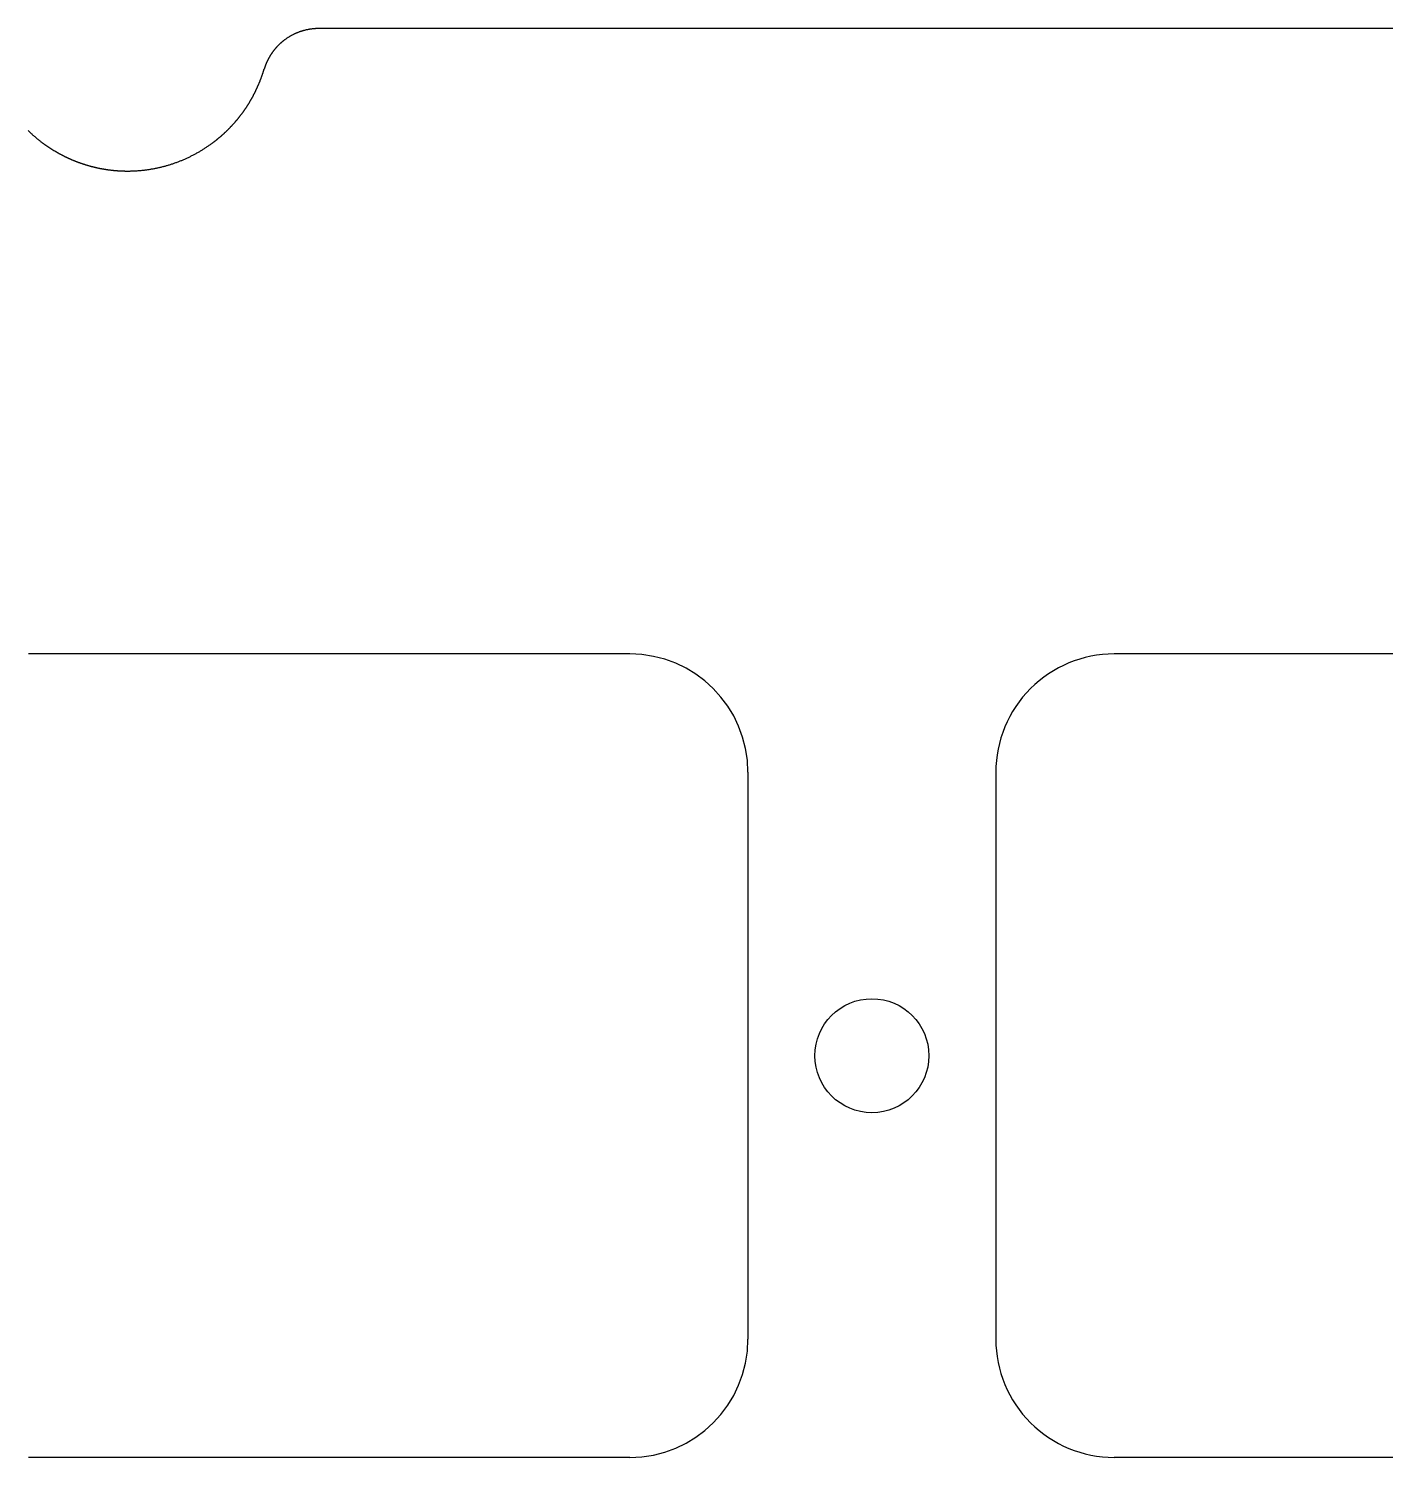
# Model space of a CAD drawing. Header units: millimetres. Extents: x -10 to 277, y -95 to 18.
# Drawn here: x 13.77 to 37.59, y -7.05 to 18.03 of the extents above; entities that cross this region are included whole.
import ezdxf

# ---------------------------------------------------------------- set-up
doc = ezdxf.new("R2010")
doc.units = ezdxf.units.MM
doc.header["$MEASUREMENT"] = 0
doc.layers.add('Edge.Cuts', color=53, linetype='CONTINUOUS')

msp = doc.modelspace()

# ---------------------------------------------------------------- linework, layer by layer
at = {"layer": 'Edge.Cuts', "linetype": 'Continuous'}
for p, q in [((18.24161, 17.806625), (18.23812, 17.803819)), ((18.245113, 17.809416), (18.24161, 17.806625)), ((18.248627, 17.812191), (18.245113, 17.809416)), ((18.252155, 17.81495), (18.248627, 17.812191)), ((18.255694, 17.817694), (18.252155, 17.81495)), ((18.259246, 17.820422), (18.255694, 17.817694)), ((18.26281, 17.823134), (18.259246, 17.820422)), ((18.266386, 17.82583), (18.26281, 17.823134)), ((18.273574, 17.831173), (18.266386, 17.82583)), ((18.280809, 17.836453), (18.273574, 17.831173)), ((18.288091, 17.841667), (18.280809, 17.836453)), ((18.295419, 17.846816), (18.288091, 17.841667)), ((18.302793, 17.851899), (18.295419, 17.846816)), ((18.310211, 17.856916), (18.302793, 17.851899)), ((18.317674, 17.861866), (18.310211, 17.856916)), ((18.32518, 17.866749), (18.317674, 17.861866)), ((18.332729, 17.871565), (18.32518, 17.866749)), ((18.34032, 17.876313), (18.332729, 17.871565)), ((18.347953, 17.880992), (18.34032, 17.876313)), ((18.355626, 17.885602), (18.347953, 17.880992)), ((18.36334, 17.890144), (18.355626, 17.885602)), ((18.371094, 17.894616), (18.36334, 17.890144)), ((18.378886, 17.899018), (18.371094, 17.894616)), ((18.386717, 17.90335), (18.378886, 17.899018)), ((18.394585, 17.907611), (18.386717, 17.90335)), ((18.40249, 17.911802), (18.394585, 17.907611)), ((18.410432, 17.915921), (18.40249, 17.911802)), ((18.418409, 17.919968), (18.410432, 17.915921)), ((18.426421, 17.923944), (18.418409, 17.919968)), ((18.434468, 17.927847), (18.426421, 17.923944)), ((18.442548, 17.931678), (18.434468, 17.927847)), ((18.450661, 17.935436), (18.442548, 17.931678)), ((18.458806, 17.939121), (18.450661, 17.935436)), ((18.466983, 17.942732), (18.458806, 17.939121)), ((18.475191, 17.94627), (18.466983, 17.942732)), ((18.483429, 17.949734), (18.475191, 17.94627)), ((18.491697, 17.953123), (18.483429, 17.949734)), ((18.499994, 17.956438), (18.491697, 17.953123)), ((18.50832, 17.959678), (18.499994, 17.956438)), ((18.516673, 17.962844), (18.50832, 17.959678)), ((18.525053, 17.965933), (18.516673, 17.962844)), ((18.53346, 17.968948), (18.525053, 17.965933)), ((18.541893, 17.971887), (18.53346, 17.968948)), ((18.55035, 17.97475), (18.541893, 17.971887)), ((18.558832, 17.977537), (18.55035, 17.97475)), ((18.567339, 17.980247), (18.558832, 17.977537)), ((18.575868, 17.982882), (18.567339, 17.980247)), ((18.58442, 17.985439), (18.575868, 17.982882)), ((18.592994, 17.98792), (18.58442, 17.985439)), ((18.60159, 17.990323), (18.592994, 17.98792)), ((18.610206, 17.99265), (18.60159, 17.990323)), ((18.618843, 17.994899), (18.610206, 17.99265)), ((18.627499, 17.997071), (18.618843, 17.994899)), ((18.636174, 17.999165), (18.627499, 17.997071)), ((18.644868, 18.001181), (18.636174, 17.999165)), ((18.65358, 18.003119), (18.644868, 18.001181)), ((18.662309, 18.00498), (18.65358, 18.003119)), ((18.671054, 18.006762), (18.662309, 18.00498)), ((18.679816, 18.008466), (18.671054, 18.006762)), ((18.688593, 18.010091), (18.679816, 18.008466)), ((18.697386, 18.011638), (18.688593, 18.010091)), ((18.706193, 18.013107), (18.697386, 18.011638)), ((18.715013, 18.014496), (18.706193, 18.013107)), ((18.723848, 18.015807), (18.715013, 18.014496)), ((18.732695, 18.017039), (18.723848, 18.015807)), ((18.741554, 18.018192), (18.732695, 18.017039)), ((18.750425, 18.019266), (18.741554, 18.018192)), ((18.759308, 18.020261), (18.750425, 18.019266)), ((18.768201, 18.021176), (18.759308, 18.020261)), ((18.777105, 18.022012), (18.768201, 18.021176)), ((18.786018, 18.022769), (18.777105, 18.022012)), ((18.794941, 18.023447), (18.786018, 18.022769)), ((18.803872, 18.024045), (18.794941, 18.023447)), ((18.812812, 18.024563), (18.803872, 18.024045)), ((18.82176, 18.025002), (18.812812, 18.024563)), ((18.830715, 18.025361), (18.82176, 18.025002)), ((18.839677, 18.025641), (18.830715, 18.025361)), ((18.848645, 18.02584), (18.839677, 18.025641)), ((18.85762, 18.02596), (18.848645, 18.02584)), ((18.8666, 18.026), (18.85762, 18.02596)), ((38.025, 18.026), (18.8666, 18.026)), ((18.017051, 17.553653), (18.014703, 17.549854)), ((18.019415, 17.557441), (18.017051, 17.553653)), ((18.021797, 17.561219), (18.019415, 17.557441)), ((18.024195, 17.564986), (18.021797, 17.561219)), ((18.026611, 17.568743), (18.024195, 17.564986)), ((18.029043, 17.572488), (18.026611, 17.568743)), ((18.031492, 17.576223), (18.029043, 17.572488)), ((18.033957, 17.579946), (18.031492, 17.576223)), ((18.03644, 17.58366), (18.033957, 17.579946)), ((18.038939, 17.587361), (18.03644, 17.58366)), ((18.041456, 17.591052), (18.038939, 17.587361)), ((18.043988, 17.594731), (18.041456, 17.591052)), ((18.046537, 17.5984), (18.043988, 17.594731)), ((18.049102, 17.602056), (18.046537, 17.5984)), ((18.051685, 17.605703), (18.049102, 17.602056)), ((18.054282, 17.609336), (18.051685, 17.605703)), ((18.056898, 17.612959), (18.054282, 17.609336)), ((18.059528, 17.61657), (18.056898, 17.612959)), ((18.062176, 17.62017), (18.059528, 17.61657)), ((18.064839, 17.623756), (18.062176, 17.62017)), ((18.067519, 17.627333), (18.064839, 17.623756)), ((18.070215, 17.630896), (18.067519, 17.627333)), ((18.072927, 17.634449), (18.070215, 17.630896)), ((18.075654, 17.637988), (18.072927, 17.634449)), ((18.078399, 17.641516), (18.075654, 17.637988)), ((18.081158, 17.645032), (18.078399, 17.641516)), ((18.083934, 17.648536), (18.081158, 17.645032)), ((18.086725, 17.652026), (18.083934, 17.648536)), ((18.089533, 17.655506), (18.086725, 17.652026)), ((18.092355, 17.658972), (18.089533, 17.655506)), ((18.095194, 17.662426), (18.092355, 17.658972)), ((18.098048, 17.665867), (18.095194, 17.662426)), ((18.100918, 17.669296), (18.098048, 17.665867)), ((18.103802, 17.672712), (18.100918, 17.669296)), ((18.106703, 17.676115), (18.103802, 17.672712)), ((18.109619, 17.679505), (18.106703, 17.676115)), ((18.11255, 17.682883), (18.109619, 17.679505)), ((18.115496, 17.686248), (18.11255, 17.682883)), ((18.118458, 17.689599), (18.115496, 17.686248)), ((18.121434, 17.692937), (18.118458, 17.689599)), ((18.124426, 17.696263), (18.121434, 17.692937)), ((18.127432, 17.699575), (18.124426, 17.696263)), ((18.130454, 17.702874), (18.127432, 17.699575)), ((18.133491, 17.706159), (18.130454, 17.702874)), ((18.136542, 17.709431), (18.133491, 17.706159)), ((18.139608, 17.712689), (18.136542, 17.709431)), ((18.142689, 17.715934), (18.139608, 17.712689)), ((18.145784, 17.719164), (18.142689, 17.715934)), ((18.148894, 17.722382), (18.145784, 17.719164)), ((18.152018, 17.725585), (18.148894, 17.722382)), ((18.155157, 17.728775), (18.152018, 17.725585)), ((18.15831, 17.731951), (18.155157, 17.728775)), ((18.161478, 17.735113), (18.15831, 17.731951)), ((18.16466, 17.73826), (18.161478, 17.735113)), ((18.167856, 17.741394), (18.16466, 17.73826)), ((18.171066, 17.744513), (18.167856, 17.741394)), ((18.17429, 17.747618), (18.171066, 17.744513)), ((18.177528, 17.750709), (18.17429, 17.747618)), ((18.18078, 17.753785), (18.177528, 17.750709)), ((18.184045, 17.756847), (18.18078, 17.753785)), ((18.187325, 17.759895), (18.184045, 17.756847)), ((18.190618, 17.762927), (18.187325, 17.759895)), ((18.193925, 17.765945), (18.190618, 17.762927)), ((18.197245, 17.768949), (18.193925, 17.765945)), ((18.200579, 17.771938), (18.197245, 17.768949)), ((18.203926, 17.774911), (18.200579, 17.771938)), ((18.207287, 17.77787), (18.203926, 17.774911)), ((18.210661, 17.780814), (18.207287, 17.77787)), ((18.214048, 17.783743), (18.210661, 17.780814)), ((18.217448, 17.786657), (18.214048, 17.783743)), ((18.220861, 17.789555), (18.217448, 17.786657)), ((18.224287, 17.792439), (18.220861, 17.789555)), ((18.227726, 17.795307), (18.224287, 17.792439)), ((18.231178, 17.798159), (18.227726, 17.795307)), ((18.234643, 17.800997), (18.231178, 17.798159)), ((18.23812, 17.803819), (18.234643, 17.800997)), ((17.904358, 17.298608), (17.906416, 17.305411)), ((17.906416, 17.305411), (17.9083, 17.3117)), ((17.908904, 17.31372), (17.9083, 17.3117)), ((17.910207, 17.318022), (17.908904, 17.31372)), ((17.911527, 17.322316), (17.910207, 17.318022)), ((17.912867, 17.326604), (17.911527, 17.322316)), ((17.914225, 17.330883), (17.912867, 17.326604)), ((17.915603, 17.335157), (17.914225, 17.330883)), ((17.916998, 17.339422), (17.915603, 17.335157)), ((17.918413, 17.343682), (17.916998, 17.339422)), ((17.919846, 17.347932), (17.918413, 17.343682)), ((17.921298, 17.352176), (17.919846, 17.347932)), ((17.922768, 17.356412), (17.921298, 17.352176)), ((17.924258, 17.360641), (17.922768, 17.356412)), ((17.925765, 17.364861), (17.924258, 17.360641)), ((17.927292, 17.369076), (17.925765, 17.364861)), ((17.928836, 17.373281), (17.927292, 17.369076)), ((17.930399, 17.37748), (17.928836, 17.373281)), ((17.93198, 17.381669), (17.930399, 17.37748)), ((17.933581, 17.385853), (17.93198, 17.381669)), ((17.935199, 17.390027), (17.933581, 17.385853)), ((17.936836, 17.394194), (17.935199, 17.390027)), ((17.938491, 17.398352), (17.936836, 17.394194)), ((17.940165, 17.402504), (17.938491, 17.398352)), ((17.941856, 17.406645), (17.940165, 17.402504)), ((17.943567, 17.41078), (17.941856, 17.406645)), ((17.945294, 17.414905), (17.943567, 17.41078)), ((17.947041, 17.419024), (17.945294, 17.414905)), ((17.948806, 17.423132), (17.947041, 17.419024)), ((17.950589, 17.427234), (17.948806, 17.423132)), ((17.95239, 17.431326), (17.950589, 17.427234)), ((17.954209, 17.435411), (17.95239, 17.431326)), ((17.956046, 17.439485), (17.954209, 17.435411)), ((17.957902, 17.443553), (17.956046, 17.439485)), ((17.959775, 17.44761), (17.957902, 17.443553)), ((17.961667, 17.45166), (17.959775, 17.44761)), ((17.963576, 17.455699), (17.961667, 17.45166)), ((17.965503, 17.459732), (17.963576, 17.455699)), ((17.967448, 17.463753), (17.965503, 17.459732)), ((17.969411, 17.467768), (17.967448, 17.463753)), ((17.971392, 17.471771), (17.969411, 17.467768)), ((17.973391, 17.475768), (17.971392, 17.471771)), ((17.975407, 17.479753), (17.973391, 17.475768)), ((17.977442, 17.48373), (17.975407, 17.479753)), ((17.979493, 17.487697), (17.977442, 17.48373)), ((17.981563, 17.491656), (17.979493, 17.487697)), ((17.98365, 17.495603), (17.981563, 17.491656)), ((17.985755, 17.499543), (17.98365, 17.495603)), ((17.987877, 17.503472), (17.985755, 17.499543)), ((17.990018, 17.507393), (17.987877, 17.503472)), ((17.992175, 17.511302), (17.990018, 17.507393)), ((17.99435, 17.515203), (17.992175, 17.511302)), ((17.996542, 17.519092), (17.99435, 17.515203)), ((17.998752, 17.522974), (17.996542, 17.519092)), ((18.000979, 17.526844), (17.998752, 17.522974)), ((18.003223, 17.530705), (18.000979, 17.526844)), ((18.005485, 17.534554), (18.003223, 17.530705)), ((18.007764, 17.538395), (18.005485, 17.534554)), ((18.01006, 17.542225), (18.007764, 17.538395)), ((18.012373, 17.546045), (18.01006, 17.542225)), ((18.014703, 17.549854), (18.012373, 17.546045)), ((17.812375, 17.045644), (17.815137, 17.052156)), ((17.815137, 17.052156), (17.81788, 17.058675)), ((17.81788, 17.058675), (17.820605, 17.065203)), ((17.820605, 17.065203), (17.823311, 17.071738)), ((17.823311, 17.071738), (17.825999, 17.078283)), ((17.825999, 17.078283), (17.828669, 17.084835)), ((17.828669, 17.084835), (17.831321, 17.091396)), ((17.831321, 17.091396), (17.833954, 17.097963)), ((17.833954, 17.097963), (17.836569, 17.104541)), ((17.836569, 17.104541), (17.839165, 17.111125)), ((17.839165, 17.111125), (17.841744, 17.117718)), ((17.841744, 17.117718), (17.844303, 17.124318)), ((17.844303, 17.124318), (17.846845, 17.130927)), ((17.846845, 17.130927), (17.849368, 17.137542)), ((17.849368, 17.137542), (17.851873, 17.144168)), ((17.851873, 17.144168), (17.854359, 17.150799)), ((17.854359, 17.150799), (17.856827, 17.157439)), ((17.856827, 17.157439), (17.859276, 17.164086)), ((17.859276, 17.164086), (17.861707, 17.170742)), ((17.861707, 17.170742), (17.864119, 17.177404)), ((17.864119, 17.177404), (17.866513, 17.184075)), ((17.866513, 17.184075), (17.868888, 17.190752)), ((17.868888, 17.190752), (17.871245, 17.197439)), ((17.871245, 17.197439), (17.873582, 17.204131)), ((17.873582, 17.204131), (17.875902, 17.210833)), ((17.875902, 17.210833), (17.878203, 17.21754)), ((17.878203, 17.21754), (17.880485, 17.224257)), ((17.880485, 17.224257), (17.882749, 17.230979)), ((17.882749, 17.230979), (17.884994, 17.23771)), ((17.884994, 17.23771), (17.88722, 17.244447)), ((17.88722, 17.244447), (17.889428, 17.251193)), ((17.889428, 17.251193), (17.891617, 17.257944)), ((17.891617, 17.257944), (17.893787, 17.264704)), ((17.893787, 17.264704), (17.895939, 17.27147)), ((17.895939, 17.27147), (17.898072, 17.278245)), ((17.898072, 17.278245), (17.900186, 17.285024)), ((17.900186, 17.285024), (17.902281, 17.291814)), ((17.902281, 17.291814), (17.904358, 17.298608)), ((17.690686, 16.798604), (17.694142, 16.80476)), ((17.694142, 16.80476), (17.697581, 16.810928)), ((17.697581, 16.810928), (17.701002, 16.817103)), ((17.701002, 16.817103), (17.704407, 16.82329)), ((17.704407, 16.82329), (17.707793, 16.829485)), ((17.707793, 16.829485), (17.711162, 16.835692)), ((17.711162, 16.835692), (17.714513, 16.841906)), ((17.714513, 16.841906), (17.717848, 16.848132)), ((17.717848, 16.848132), (17.721164, 16.854366)), ((17.721164, 16.854366), (17.724463, 16.86061)), ((17.724463, 16.86061), (17.727744, 16.866863)), ((17.727744, 16.866863), (17.731008, 16.873127)), ((17.731008, 16.873127), (17.734253, 16.879398)), ((17.734253, 16.879398), (17.737482, 16.88568)), ((17.737482, 16.88568), (17.740692, 16.89197)), ((17.740692, 16.89197), (17.743885, 16.898272)), ((17.743885, 16.898272), (17.747059, 16.90458)), ((17.747059, 16.90458), (17.750217, 16.9109)), ((17.750217, 16.9109), (17.753356, 16.917226)), ((17.753356, 16.917226), (17.756478, 16.923564)), ((17.756478, 16.923564), (17.759581, 16.929909)), ((17.759581, 16.929909), (17.762667, 16.936265)), ((17.762667, 16.936265), (17.765735, 16.942628)), ((17.765735, 16.942628), (17.768785, 16.949002)), ((17.768785, 16.949002), (17.771817, 16.955383)), ((17.771817, 16.955383), (17.774832, 16.961775)), ((17.774832, 16.961775), (17.777828, 16.968173)), ((17.777828, 16.968173), (17.780806, 16.974583)), ((17.780806, 16.974583), (17.783766, 16.980999)), ((17.783766, 16.980999), (17.786709, 16.987426)), ((17.786709, 16.987426), (17.789633, 16.993859)), ((17.789633, 16.993859), (17.792539, 17.000303)), ((17.792539, 17.000303), (17.795427, 17.006754)), ((17.795427, 17.006754), (17.798298, 17.013216)), ((17.798298, 17.013216), (17.801149, 17.019684)), ((17.801149, 17.019684), (17.803983, 17.026162)), ((17.803983, 17.026162), (17.806799, 17.032647)), ((17.806799, 17.032647), (17.809597, 17.039142)), ((17.809597, 17.039142), (17.812375, 17.045644)), ((17.530114, 16.549456), (17.534279, 16.555161)), ((17.534279, 16.555161), (17.538428, 16.560879)), ((17.538428, 16.560879), (17.54256, 16.566607)), ((17.54256, 16.566607), (17.546676, 16.572348)), ((17.546676, 16.572348), (17.550776, 16.578099)), ((17.550776, 16.578099), (17.554859, 16.583863)), ((17.554859, 16.583863), (17.558926, 16.589637)), ((17.558926, 16.589637), (17.562976, 16.595424)), ((17.562976, 16.595424), (17.56701, 16.601221)), ((17.56701, 16.601221), (17.571028, 16.60703)), ((17.571028, 16.60703), (17.575028, 16.612849)), ((17.575028, 16.612849), (17.579012, 16.618681)), ((17.579012, 16.618681), (17.582979, 16.624522)), ((17.582979, 16.624522), (17.586931, 16.630377)), ((17.586931, 16.630377), (17.590865, 16.63624)), ((17.590865, 16.63624), (17.594783, 16.642116)), ((17.594783, 16.642116), (17.598683, 16.648002)), ((17.598683, 16.648002), (17.602567, 16.6539)), ((17.602567, 16.6539), (17.606434, 16.659807)), ((17.606434, 16.659807), (17.610285, 16.665727)), ((17.610285, 16.665727), (17.614118, 16.671656)), ((17.614118, 16.671656), (17.617935, 16.677598)), ((17.617935, 16.677598), (17.621734, 16.683548)), ((17.621734, 16.683548), (17.625518, 16.689511)), ((17.625518, 16.689511), (17.629283, 16.695483)), ((17.629283, 16.695483), (17.633033, 16.701467)), ((17.633033, 16.701467), (17.636764, 16.70746)), ((17.636764, 16.70746), (17.640479, 16.713465)), ((17.640479, 16.713465), (17.644177, 16.719479)), ((17.644177, 16.719479), (17.647858, 16.725505)), ((17.647858, 16.725505), (17.651521, 16.731539)), ((17.651521, 16.731539), (17.655168, 16.737586)), ((17.655168, 16.737586), (17.658797, 16.743641)), ((17.658797, 16.743641), (17.66241, 16.749709)), ((17.66241, 16.749709), (17.666004, 16.755784)), ((17.666004, 16.755784), (17.669583, 16.761872)), ((17.669583, 16.761872), (17.673143, 16.767968)), ((17.673143, 16.767968), (17.676686, 16.774076)), ((17.676686, 16.774076), (17.680212, 16.780192)), ((17.680212, 16.780192), (17.683721, 16.78632)), ((17.683721, 16.78632), (17.687211, 16.792456)), ((17.687211, 16.792456), (17.690686, 16.798604)), ((17.316602, 16.295206), (17.321494, 16.300317)), ((17.321494, 16.300317), (17.326371, 16.30544)), ((17.326371, 16.30544), (17.331235, 16.310578)), ((17.331235, 16.310578), (17.336082, 16.315729)), ((17.336082, 16.315729), (17.340916, 16.320894)), ((17.340916, 16.320894), (17.345734, 16.326071)), ((17.345734, 16.326071), (17.350538, 16.331263)), ((17.350538, 16.331263), (17.355327, 16.336468)), ((17.355327, 16.336468), (17.360101, 16.341687)), ((17.360101, 16.341687), (17.36486, 16.346918)), ((17.36486, 16.346918), (17.369604, 16.352163)), ((17.369604, 16.352163), (17.374333, 16.357421)), ((17.374333, 16.357421), (17.379047, 16.362693)), ((17.379047, 16.362693), (17.383746, 16.367977)), ((17.383746, 16.367977), (17.38843, 16.373275)), ((17.38843, 16.373275), (17.393099, 16.378585)), ((17.393099, 16.378585), (17.397752, 16.383909)), ((17.397752, 16.383909), (17.40239, 16.389245)), ((17.40239, 16.389245), (17.407014, 16.394595)), ((17.407014, 16.394595), (17.411621, 16.399957)), ((17.411621, 16.399957), (17.416214, 16.405333)), ((17.416214, 16.405333), (17.42079, 16.410721)), ((17.42079, 16.410721), (17.425352, 16.416122)), ((17.425352, 16.416122), (17.429898, 16.421535)), ((17.429898, 16.421535), (17.434429, 16.426962)), ((17.434429, 16.426962), (17.438944, 16.4324)), ((17.438944, 16.4324), (17.443444, 16.437852)), ((17.443444, 16.437852), (17.447927, 16.443316)), ((17.447927, 16.443316), (17.452396, 16.448793)), ((17.452396, 16.448793), (17.456848, 16.454281)), ((17.456848, 16.454281), (17.461286, 16.459783)), ((17.461286, 16.459783), (17.465706, 16.465296)), ((17.465706, 16.465296), (17.470112, 16.470823)), ((17.470112, 16.470823), (17.474501, 16.476361)), ((17.474501, 16.476361), (17.478876, 16.481912)), ((17.478876, 16.481912), (17.483233, 16.487474)), ((17.483233, 16.487474), (17.487576, 16.493049)), ((17.487576, 16.493049), (17.491901, 16.498636)), ((17.491901, 16.498636), (17.496212, 16.504235)), ((17.496212, 16.504235), (17.500506, 16.509846)), ((17.500506, 16.509846), (17.504784, 16.515469)), ((17.504784, 16.515469), (17.509046, 16.521104)), ((17.509046, 16.521104), (17.513292, 16.526751)), ((17.513292, 16.526751), (17.517522, 16.532409)), ((17.517522, 16.532409), (17.521736, 16.53808)), ((17.521736, 16.53808), (17.525933, 16.543762)), ((17.525933, 16.543762), (17.530114, 16.549456)), ((13.76816, 16.23503), (13.778328, 16.225188)), ((13.778328, 16.225188), (13.788552, 16.215404)), ((13.788552, 16.215404), (13.798832, 16.205677)), ((13.798832, 16.205677), (13.809168, 16.196007)), ((13.809168, 16.196007), (13.819558, 16.186396)), ((13.819558, 16.186396), (13.830003, 16.176843)), ((13.830003, 16.176843), (13.840502, 16.167349)), ((13.840502, 16.167349), (13.851055, 16.157914)), ((13.851055, 16.157914), (13.861662, 16.148538)), ((13.861662, 16.148538), (13.872322, 16.139222)), ((13.872322, 16.139222), (13.883035, 16.129966)), ((13.883035, 16.129966), (13.8938, 16.12077)), ((13.8938, 16.12077), (13.904617, 16.111635)), ((13.904617, 16.111635), (13.915487, 16.102561)), ((13.915487, 16.102561), (13.926407, 16.093549)), ((13.926407, 16.093549), (13.937379, 16.084598)), ((13.937379, 16.084598), (13.948401, 16.075708)), ((13.948401, 16.075708), (13.959474, 16.066882)), ((13.959474, 16.066882), (13.970597, 16.058117)), ((13.970597, 16.058117), (13.981769, 16.049415)), ((13.981769, 16.049415), (13.99299, 16.040777)), ((17.037525, 16.04501), (17.04313, 16.049337)), ((17.04313, 16.049337), (17.048723, 16.05368)), ((17.048723, 16.05368), (17.054303, 16.058038)), ((17.054303, 16.058038), (17.059871, 16.062413)), ((17.059871, 16.062413), (17.065426, 16.066803)), ((17.065426, 16.066803), (17.07097, 16.071208)), ((17.07097, 16.071208), (17.0765, 16.07563)), ((17.0765, 16.07563), (17.082018, 16.080066)), ((17.082018, 16.080066), (17.087524, 16.084519)), ((17.087524, 16.084519), (17.093016, 16.088987)), ((17.093016, 16.088987), (17.098496, 16.09347)), ((17.098496, 16.09347), (17.103964, 16.097969)), ((17.103964, 16.097969), (17.109418, 16.102483)), ((17.109418, 16.102483), (17.11486, 16.107012)), ((17.11486, 16.107012), (17.120289, 16.111557)), ((17.120289, 16.111557), (17.125705, 16.116117)), ((17.125705, 16.116117), (17.131108, 16.120692)), ((17.131108, 16.120692), (17.136498, 16.125283)), ((17.136498, 16.125283), (17.141875, 16.129889)), ((17.141875, 16.129889), (17.147239, 16.134509)), ((17.147239, 16.134509), (17.15259, 16.139145)), ((17.15259, 16.139145), (17.157927, 16.143796)), ((17.157927, 16.143796), (17.163251, 16.148462)), ((17.163251, 16.148462), (17.168563, 16.153143)), ((17.168563, 16.153143), (17.17386, 16.157838)), ((17.17386, 16.157838), (17.179144, 16.162549)), ((17.179144, 16.162549), (17.184415, 16.167274)), ((17.184415, 16.167274), (17.189673, 16.172015)), ((17.189673, 16.172015), (17.194916, 16.17677)), ((17.194916, 16.17677), (17.200147, 16.181539)), ((17.200147, 16.181539), (17.205363, 16.186324)), ((17.205363, 16.186324), (17.210567, 16.191123)), ((17.210567, 16.191123), (17.215756, 16.195936)), ((17.215756, 16.195936), (17.220932, 16.200764)), ((17.220932, 16.200764), (17.226093, 16.205607)), ((17.226093, 16.205607), (17.231242, 16.210464)), ((17.231242, 16.210464), (17.236375, 16.215335)), ((17.236375, 16.215335), (17.241496, 16.220221)), ((17.241496, 16.220221), (17.246602, 16.225121)), ((17.246602, 16.225121), (17.251695, 16.230036)), ((17.251695, 16.230036), (17.256773, 16.234964)), ((17.256773, 16.234964), (17.261837, 16.239908)), ((17.261837, 16.239908), (17.266887, 16.244865)), ((17.266887, 16.244865), (17.271923, 16.249836)), ((17.271923, 16.249836), (17.276945, 16.254821)), ((17.276945, 16.254821), (17.281952, 16.259821)), ((17.281952, 16.259821), (17.286945, 16.264834)), ((17.286945, 16.264834), (17.291924, 16.269862)), ((17.291924, 16.269862), (17.296889, 16.274903)), ((17.296889, 16.274903), (17.301839, 16.279958)), ((17.301839, 16.279958), (17.306774, 16.285027)), ((17.306774, 16.285027), (17.311696, 16.29011)), ((17.311696, 16.29011), (17.316602, 16.295206)), ((13.99299, 16.040777), (14.00426, 16.032202)), ((14.00426, 16.032202), (14.015578, 16.023691)), ((14.015578, 16.023691), (14.021255, 16.019459)), ((14.021255, 16.019459), (14.026944, 16.015243)), ((14.026944, 16.015243), (14.032645, 16.011044)), ((14.032645, 16.011044), (14.038358, 16.006861)), ((14.038358, 16.006861), (14.044082, 16.002693)), ((14.044082, 16.002693), (14.049819, 15.998542)), ((14.049819, 15.998542), (14.055567, 15.994407)), ((14.055567, 15.994407), (14.061327, 15.990289)), ((14.061327, 15.990289), (14.067098, 15.986187)), ((14.067098, 15.986187), (14.072881, 15.982101)), ((14.072881, 15.982101), (14.078675, 15.978031)), ((14.078675, 15.978031), (14.084481, 15.973978)), ((14.084481, 15.973978), (14.090298, 15.969941)), ((14.090298, 15.969941), (14.096126, 15.965921)), ((14.096126, 15.965921), (14.101966, 15.961917)), ((14.101966, 15.961917), (14.107817, 15.95793)), ((14.107817, 15.95793), (14.113679, 15.953959)), ((14.113679, 15.953959), (14.119553, 15.950005)), ((14.119553, 15.950005), (14.125437, 15.946068)), ((14.125437, 15.946068), (14.131333, 15.942147)), ((14.131333, 15.942147), (14.137239, 15.938243)), ((14.137239, 15.938243), (14.143157, 15.934356)), ((14.143157, 15.934356), (14.149085, 15.930485)), ((14.149085, 15.930485), (14.155024, 15.926631)), ((14.155024, 15.926631), (14.160974, 15.922795)), ((14.160974, 15.922795), (14.166935, 15.918975)), ((14.166935, 15.918975), (14.172906, 15.915172)), ((14.172906, 15.915172), (14.178889, 15.911386)), ((14.178889, 15.911386), (14.184881, 15.907617)), ((14.184881, 15.907617), (14.190884, 15.903864)), ((14.190884, 15.903864), (14.196898, 15.900129)), ((14.196898, 15.900129), (14.202922, 15.896411)), ((14.202922, 15.896411), (14.208956, 15.89271)), ((14.208956, 15.89271), (14.215001, 15.889026)), ((14.215001, 15.889026), (14.221056, 15.88536)), ((14.221056, 15.88536), (14.227121, 15.88171)), ((14.227121, 15.88171), (14.233197, 15.878078)), ((14.233197, 15.878078), (14.239282, 15.874463)), ((14.239282, 15.874463), (14.245378, 15.870866)), ((14.245378, 15.870866), (14.251484, 15.867285)), ((14.251484, 15.867285), (14.257599, 15.863722)), ((14.257599, 15.863722), (14.263725, 15.860177)), ((14.263725, 15.860177), (14.26986, 15.856649)), ((14.26986, 15.856649), (14.276005, 15.853138)), ((14.276005, 15.853138), (14.28216, 15.849644)), ((14.28216, 15.849644), (14.288325, 15.846169)), ((14.288325, 15.846169), (14.294499, 15.84271)), ((14.294499, 15.84271), (14.300683, 15.839269)), ((14.300683, 15.839269), (14.306876, 15.835846)), ((14.306876, 15.835846), (14.313079, 15.832441)), ((14.313079, 15.832441), (14.319291, 15.829053)), ((14.319291, 15.829053), (14.325513, 15.825683)), ((14.325513, 15.825683), (14.331744, 15.82233)), ((14.331744, 15.82233), (14.337985, 15.818995)), ((14.337985, 15.818995), (14.344234, 15.815678)), ((14.344234, 15.815678), (14.350493, 15.812379)), ((14.350493, 15.812379), (14.356761, 15.809097)), ((14.356761, 15.809097), (14.363038, 15.805834)), ((14.363038, 15.805834), (14.369324, 15.802588)), ((14.369324, 15.802588), (14.375619, 15.79936)), ((14.375619, 15.79936), (14.381922, 15.79615)), ((16.643015, 15.796118), (16.655611, 15.802554)), ((16.655611, 15.802554), (16.668171, 15.809062)), ((16.668171, 15.809062), (16.680695, 15.815641)), ((16.680695, 15.815641), (16.693182, 15.82229)), ((16.693182, 15.82229), (16.705632, 15.829011)), ((16.705632, 15.829011), (16.718045, 15.835803)), ((16.718045, 15.835803), (16.730419, 15.842665)), ((16.730419, 15.842665), (16.742756, 15.849597)), ((16.742756, 15.849597), (16.755054, 15.856599)), ((16.755054, 15.856599), (16.767313, 15.863671)), ((16.767313, 15.863671), (16.779532, 15.870813)), ((16.779532, 15.870813), (16.791711, 15.878024)), ((16.791711, 15.878024), (16.80385, 15.885303)), ((16.80385, 15.885303), (16.815949, 15.892652)), ((16.815949, 15.892652), (16.828006, 15.90007)), ((16.828006, 15.90007), (16.840021, 15.907555)), ((16.840021, 15.907555), (16.851995, 15.915109)), ((16.851995, 15.915109), (16.863926, 15.92273)), ((16.863926, 15.92273), (16.875814, 15.93042)), ((16.875814, 15.93042), (16.887659, 15.938176)), ((16.887659, 15.938176), (16.89946, 15.945999)), ((16.89946, 15.945999), (16.911218, 15.95389)), ((16.911218, 15.95389), (16.92293, 15.961846)), ((16.92293, 15.961846), (16.934598, 15.969869)), ((16.934598, 15.969869), (16.946221, 15.977958)), ((16.946221, 15.977958), (16.957798, 15.986113)), ((16.957798, 15.986113), (16.969329, 15.994333)), ((16.969329, 15.994333), (16.980814, 16.002618)), ((16.980814, 16.002618), (16.992251, 16.010968)), ((16.992251, 16.010968), (17.003642, 16.019382)), ((17.003642, 16.019382), (17.009319, 16.023614)), ((17.009319, 16.023614), (17.014984, 16.027861)), ((17.014984, 16.027861), (17.020638, 16.032124)), ((17.020638, 16.032124), (17.026279, 16.036404)), ((17.026279, 16.036404), (17.031908, 16.040699)), ((17.031908, 16.040699), (17.037525, 16.04501)), ((14.381922, 15.79615), (14.388235, 15.792958)), ((14.388235, 15.792958), (14.394557, 15.789784)), ((14.394557, 15.789784), (14.400887, 15.786627)), ((14.400887, 15.786627), (14.407226, 15.78349)), ((14.407226, 15.78349), (14.413574, 15.780369)), ((14.413574, 15.780369), (14.41993, 15.777267)), ((14.41993, 15.777267), (14.426295, 15.774183)), ((14.426295, 15.774183), (14.432668, 15.771118)), ((14.432668, 15.771118), (14.43905, 15.76807)), ((14.43905, 15.76807), (14.44544, 15.76504)), ((14.44544, 15.76504), (14.451839, 15.762029)), ((14.451839, 15.762029), (14.458245, 15.759036)), ((14.458245, 15.759036), (14.464661, 15.756061)), ((14.464661, 15.756061), (14.471083, 15.753104)), ((14.471083, 15.753104), (14.477515, 15.750166)), ((14.477515, 15.750166), (14.483954, 15.747246)), ((14.483954, 15.747246), (14.490402, 15.744344)), ((14.490402, 15.744344), (14.496857, 15.741461)), ((14.496857, 15.741461), (14.503321, 15.738596)), ((14.503321, 15.738596), (14.509792, 15.735749)), ((14.509792, 15.735749), (14.516271, 15.732921)), ((14.516271, 15.732921), (14.522757, 15.730111)), ((14.522757, 15.730111), (14.529253, 15.72732)), ((14.529253, 15.72732), (14.535754, 15.724547)), ((14.535754, 15.724547), (14.542265, 15.721793)), ((14.542265, 15.721793), (14.548781, 15.719057)), ((14.548781, 15.719057), (14.555307, 15.71634)), ((14.555307, 15.71634), (14.561839, 15.713641)), ((14.561839, 15.713641), (14.568379, 15.710961)), ((14.568379, 15.710961), (14.574925, 15.7083)), ((14.574925, 15.7083), (14.58148, 15.705656)), ((14.58148, 15.705656), (14.588041, 15.703033)), ((14.588041, 15.703033), (14.594611, 15.700427)), ((14.594611, 15.700427), (14.601186, 15.69784)), ((14.601186, 15.69784), (14.60777, 15.695272)), ((14.60777, 15.695272), (14.614359, 15.692723)), ((14.614359, 15.692723), (14.620957, 15.690192)), ((14.620957, 15.690192), (14.62756, 15.68768)), ((14.62756, 15.68768), (14.634172, 15.685187)), ((14.634172, 15.685187), (14.640789, 15.682713)), ((14.640789, 15.682713), (14.647414, 15.680257)), ((14.647414, 15.680257), (14.654045, 15.677821)), ((14.654045, 15.677821), (14.660684, 15.675403)), ((14.660684, 15.675403), (14.667328, 15.673004)), ((14.667328, 15.673004), (14.67398, 15.670624)), ((14.67398, 15.670624), (14.680637, 15.668263)), ((14.680637, 15.668263), (14.687301, 15.66592)), ((14.687301, 15.66592), (14.693971, 15.663597)), ((14.693971, 15.663597), (14.700649, 15.661293)), ((14.700649, 15.661293), (14.707332, 15.659008)), ((14.707332, 15.659008), (14.714022, 15.656741)), ((14.714022, 15.656741), (14.720717, 15.654494)), ((14.720717, 15.654494), (14.72742, 15.652266)), ((14.72742, 15.652266), (14.734128, 15.650057)), ((14.734128, 15.650057), (14.740843, 15.647867)), ((14.740843, 15.647867), (14.747562, 15.645696)), ((14.747562, 15.645696), (14.754289, 15.643544)), ((14.754289, 15.643544), (14.761021, 15.641411)), ((14.761021, 15.641411), (14.76776, 15.639297)), ((14.76776, 15.639297), (14.774503, 15.637203)), ((14.774503, 15.637203), (14.781253, 15.635127)), ((14.781253, 15.635127), (14.788008, 15.633071)), ((14.788008, 15.633071), (14.79477, 15.631034)), ((14.79477, 15.631034), (14.801536, 15.629016)), ((14.801536, 15.629016), (14.808309, 15.627017)), ((14.808309, 15.627017), (14.815086, 15.625038)), ((14.815086, 15.625038), (14.821871, 15.623078)), ((14.821871, 15.623078), (14.828659, 15.621137)), ((14.828659, 15.621137), (14.835454, 15.619215)), ((14.835454, 15.619215), (14.842253, 15.617313)), ((14.842253, 15.617313), (14.849058, 15.61543)), ((14.849058, 15.61543), (14.855868, 15.613566)), ((14.855868, 15.613566), (14.862684, 15.611722)), ((14.862684, 15.611722), (14.869504, 15.609897)), ((14.869504, 15.609897), (14.87633, 15.608091)), ((14.87633, 15.608091), (14.88316, 15.606305)), ((14.88316, 15.606305), (14.889996, 15.604537)), ((14.889996, 15.604537), (14.896836, 15.60279)), ((14.896836, 15.60279), (14.903683, 15.601062)), ((14.903683, 15.601062), (14.910532, 15.599353)), ((14.910532, 15.599353), (14.917388, 15.597663)), ((14.917388, 15.597663), (14.924248, 15.595994)), ((14.924248, 15.595994), (14.931113, 15.594343)), ((14.931113, 15.594343), (14.937982, 15.592712)), ((14.937982, 15.592712), (14.944857, 15.5911)), ((14.944857, 15.5911), (14.951735, 15.589508)), ((14.951735, 15.589508), (14.958619, 15.587935)), ((14.958619, 15.587935), (14.965505, 15.586382)), ((14.965505, 15.586382), (14.972399, 15.584849)), ((14.972399, 15.584849), (14.979294, 15.583335)), ((14.979294, 15.583335), (14.986196, 15.58184)), ((14.986196, 15.58184), (14.9931, 15.580365)), ((14.9931, 15.580365), (15.000011, 15.578909)), ((15.000011, 15.578909), (15.006924, 15.577474)), ((15.006924, 15.577474), (15.013843, 15.576057)), ((15.013843, 15.576057), (15.020764, 15.574661)), ((15.020764, 15.574661), (15.027691, 15.573283)), ((15.027691, 15.573283), (15.03462, 15.571926)), ((15.03462, 15.571926), (15.041555, 15.570588)), ((15.041555, 15.570588), (15.048492, 15.569269)), ((15.048492, 15.569269), (15.055435, 15.567971)), ((15.055435, 15.567971), (15.06238, 15.566692)), ((15.06238, 15.566692), (15.069331, 15.565432)), ((15.069331, 15.565432), (15.076283, 15.564192)), ((15.076283, 15.564192), (15.083242, 15.562972)), ((15.083242, 15.562972), (15.090202, 15.561772)), ((15.090202, 15.561772), (15.097167, 15.560591)), ((15.097167, 15.560591), (15.104134, 15.55943)), ((15.104134, 15.55943), (15.111107, 15.558288)), ((15.111107, 15.558288), (15.118081, 15.557167)), ((15.118081, 15.557167), (15.125061, 15.556065)), ((15.125061, 15.556065), (15.132042, 15.554983)), ((15.132042, 15.554983), (15.139029, 15.55392)), ((15.139029, 15.55392), (15.146017, 15.552877)), ((15.146017, 15.552877), (15.15301, 15.551854)), ((15.15301, 15.551854), (15.160004, 15.550851)), ((15.160004, 15.550851), (15.167004, 15.549867)), ((15.167004, 15.549867), (15.174005, 15.548904)), ((15.174005, 15.548904), (15.181011, 15.547959)), ((15.181011, 15.547959), (15.188018, 15.547035)), ((15.837311, 15.547078), (15.851315, 15.548947)), ((15.851315, 15.548947), (15.865306, 15.550895)), ((15.865306, 15.550895), (15.879285, 15.552922)), ((15.879285, 15.552922), (15.893251, 15.555028)), ((15.893251, 15.555028), (15.907203, 15.557212)), ((15.907203, 15.557212), (15.921141, 15.559475)), ((15.921141, 15.559475), (15.935065, 15.561817)), ((15.935065, 15.561817), (15.948975, 15.564238)), ((15.948975, 15.564238), (15.96287, 15.566737)), ((15.96287, 15.566737), (15.976749, 15.569315)), ((15.976749, 15.569315), (15.990613, 15.571971)), ((15.990613, 15.571971), (16.004461, 15.574706)), ((16.004461, 15.574706), (16.018293, 15.577518)), ((16.018293, 15.577518), (16.032108, 15.580409)), ((16.032108, 15.580409), (16.045906, 15.583378)), ((16.045906, 15.583378), (16.059687, 15.586426)), ((16.059687, 15.586426), (16.07345, 15.589551)), ((16.07345, 15.589551), (16.087195, 15.592754)), ((16.087195, 15.592754), (16.100921, 15.596034)), ((16.100921, 15.596034), (16.114629, 15.599393)), ((16.114629, 15.599393), (16.128317, 15.602829)), ((16.128317, 15.602829), (16.141986, 15.606343)), ((16.141986, 15.606343), (16.155635, 15.609934)), ((16.155635, 15.609934), (16.169264, 15.613602)), ((16.169264, 15.613602), (16.182872, 15.617348)), ((16.182872, 15.617348), (16.196458, 15.62117)), ((16.196458, 15.62117), (16.210024, 15.62507)), ((16.210024, 15.62507), (16.223567, 15.629047)), ((16.223567, 15.629047), (16.237088, 15.6331)), ((16.237088, 15.6331), (16.250586, 15.63723)), ((16.250586, 15.63723), (16.264062, 15.641437)), ((16.264062, 15.641437), (16.277514, 15.64572)), ((16.277514, 15.64572), (16.290942, 15.65008)), ((16.290942, 15.65008), (16.304346, 15.654516)), ((16.304346, 15.654516), (16.317725, 15.659027)), ((16.317725, 15.659027), (16.331079, 15.663615)), ((16.331079, 15.663615), (16.344408, 15.668279)), ((16.344408, 15.668279), (16.357711, 15.673018)), ((16.357711, 15.673018), (16.370988, 15.677833)), ((16.370988, 15.677833), (16.384238, 15.682723)), ((16.384238, 15.682723), (16.397461, 15.687688)), ((16.397461, 15.687688), (16.410657, 15.692729)), ((16.410657, 15.692729), (16.423825, 15.697844)), ((16.423825, 15.697844), (16.436964, 15.703035)), ((16.436964, 15.703035), (16.450075, 15.7083)), ((16.450075, 15.7083), (16.463157, 15.713639)), ((16.463157, 15.713639), (16.476209, 15.719053)), ((16.476209, 15.719053), (16.489231, 15.724541)), ((16.489231, 15.724541), (16.502223, 15.730103)), ((16.502223, 15.730103), (16.515185, 15.735739)), ((16.515185, 15.735739), (16.528115, 15.741448)), ((16.528115, 15.741448), (16.541013, 15.747231)), ((16.541013, 15.747231), (16.55388, 15.753088)), ((16.55388, 15.753088), (16.566714, 15.759017)), ((16.566714, 15.759017), (16.579516, 15.765019)), ((16.579516, 15.765019), (16.592284, 15.771094)), ((16.592284, 15.771094), (16.605018, 15.777242)), ((16.605018, 15.777242), (16.617719, 15.783462)), ((16.617719, 15.783462), (16.630384, 15.789754)), ((16.630384, 15.789754), (16.643015, 15.796118)), ((15.188018, 15.547035), (15.19503, 15.546131)), ((15.19503, 15.546131), (15.202043, 15.545246)), ((15.202043, 15.545246), (15.209061, 15.544381)), ((15.209061, 15.544381), (15.21608, 15.543536)), ((15.21608, 15.543536), (15.223104, 15.542711)), ((15.223104, 15.542711), (15.230129, 15.541905)), ((15.230129, 15.541905), (15.237158, 15.54112)), ((15.237158, 15.54112), (15.244188, 15.540354)), ((15.244188, 15.540354), (15.251224, 15.539608)), ((15.251224, 15.539608), (15.258259, 15.538882)), ((15.258259, 15.538882), (15.2653, 15.538176)), ((15.2653, 15.538176), (15.272341, 15.537489)), ((15.272341, 15.537489), (15.279386, 15.536823)), ((15.279386, 15.536823), (15.286432, 15.536176)), ((15.286432, 15.536176), (15.293483, 15.535549)), ((15.293483, 15.535549), (15.300534, 15.534942)), ((15.300534, 15.534942), (15.307589, 15.534355)), ((15.307589, 15.534355), (15.314645, 15.533788)), ((15.314645, 15.533788), (15.321705, 15.533241)), ((15.321705, 15.533241), (15.328765, 15.532713)), ((15.328765, 15.532713), (15.33583, 15.532206)), ((15.33583, 15.532206), (15.342895, 15.531718)), ((15.342895, 15.531718), (15.349964, 15.53125)), ((15.349964, 15.53125), (15.357033, 15.530803)), ((15.357033, 15.530803), (15.364106, 15.530375)), ((15.364106, 15.530375), (15.371179, 15.529967)), ((15.371179, 15.529967), (15.378257, 15.529579)), ((15.378257, 15.529579), (15.385334, 15.529211)), ((15.385334, 15.529211), (15.392415, 15.528863)), ((15.392415, 15.528863), (15.399496, 15.528535)), ((15.399496, 15.528535), (15.406582, 15.528226)), ((15.406582, 15.528226), (15.413666, 15.527938)), ((15.413666, 15.527938), (15.420755, 15.52767)), ((15.420755, 15.52767), (15.427843, 15.527422)), ((15.427843, 15.527422), (15.434936, 15.527193)), ((15.434936, 15.527193), (15.442028, 15.526985)), ((15.442028, 15.526985), (15.449123, 15.526796)), ((15.449123, 15.526796), (15.456218, 15.526628)), ((15.456218, 15.526628), (15.463317, 15.526479)), ((15.463317, 15.526479), (15.470415, 15.526351)), ((15.470415, 15.526351), (15.477517, 15.526243)), ((15.477517, 15.526243), (15.484618, 15.526154)), ((15.484618, 15.526154), (15.491723, 15.526086)), ((15.491723, 15.526086), (15.498827, 15.526037)), ((15.498827, 15.526037), (15.505935, 15.526009)), ((15.505935, 15.526009), (15.5125, 15.526)), ((15.5125, 15.526), (15.526705, 15.52604)), ((15.526705, 15.52604), (15.540904, 15.52616)), ((15.540904, 15.52616), (15.555098, 15.52636)), ((15.555098, 15.52636), (15.569286, 15.526639)), ((15.569286, 15.526639), (15.583467, 15.526999)), ((15.583467, 15.526999), (15.597641, 15.527438)), ((15.597641, 15.527438), (15.611809, 15.527957)), ((15.611809, 15.527957), (15.62597, 15.528556)), ((15.62597, 15.528556), (15.640123, 15.529234)), ((15.640123, 15.529234), (15.654268, 15.529992)), ((15.654268, 15.529992), (15.668405, 15.53083)), ((15.668405, 15.53083), (15.682534, 15.531747)), ((15.682534, 15.531747), (15.696654, 15.532744)), ((15.696654, 15.532744), (15.710765, 15.53382)), ((15.710765, 15.53382), (15.724867, 15.534976)), ((15.724867, 15.534976), (15.73896, 15.536211)), ((15.73896, 15.536211), (15.753042, 15.537526)), ((15.753042, 15.537526), (15.767114, 15.53892)), ((15.767114, 15.53892), (15.781176, 15.540393)), ((15.781176, 15.540393), (15.795227, 15.541946)), ((15.795227, 15.541946), (15.809266, 15.543577)), ((15.809266, 15.543577), (15.823294, 15.545288)), ((15.823294, 15.545288), (15.837311, 15.547078)), ((24.325, 7.05), (13.775, 7.05)), ((43.375, 7.05), (32.825, 7.05)), ((26.4, 4.975), (26.4, -4.975)), ((30.75, 4.975), (30.75, -4.975)), ((24.325, -7.05), (13.775, -7.05)), ((43.375, -7.05), (32.825, -7.05))]:
    msp.add_line(p, q, dxfattribs=at)
at = {"layer": 'Edge.Cuts'}
msp.add_circle((28.575, 0), 1, dxfattribs=at)
for centre, radius, start, end in [((24.324972, 4.974985), 2.075015, 0.0004142, 89.9992269), ((32.824972, 4.974985), 2.074972, 89.9992269, 179.9995858), ((24.324972, -4.975015), 2.075028, 270.0007731, 0.0004142), ((32.824972, -4.975015), 2.074985, 179.9995858, 270.0007731)]:
    msp.add_arc(centre, radius, start, end, dxfattribs=at)

doc.saveas('drawing.dxf')
